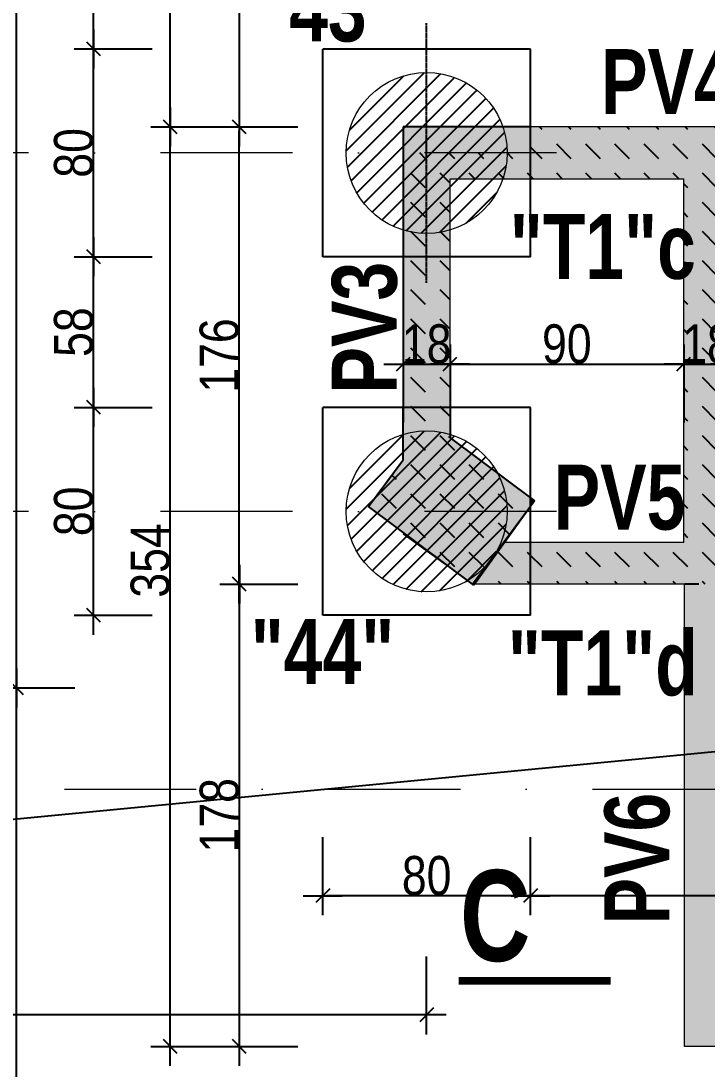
# Model space of a CAD drawing. Header units: millimetres. Extents: x 0 to 26991, y -21919 to -4.
# Drawn here: x 15975 to 16239.2, y -19242.6 to -18839.2 of the extents above; entities that cross this region are included whole.
import ezdxf
from ezdxf.enums import TextEntityAlignment as Align

# ---------------------------------------------------------------- set-up
doc = ezdxf.new("R2010")
doc.units = ezdxf.units.MM
doc.linetypes.add('CACHEX2', pattern=[19.05, 12.7, -6.35])
doc.linetypes.add('TIRETPTX2', pattern=[50.8, 25.4, -12.7, 0, -12.7])
for name, color, linetype in [('01_cote_gen', 4, 'Continuous'), ('01_linteaux', 2, 'Continuous'), ('01_murs_sup', 2, 'CACHEX2'), ('01_poch_murs', 253, 'Continuous'), ('01_poch_poteaux', 250, 'Continuous'), ('01_texte', 230, 'Continuous'), ('AA_COTES', 2, 'Continuous')]:
    doc.layers.add(name, color=color, linetype=linetype)
for name, color, linetype, lineweight in [('01_murs_coup', 5, 'Continuous', 60), ('01_PIEUX', 5, 'Continuous', 60), ('01_tram_axes', 2, 'TIRETPTX2', 9)]:
    doc.layers.add(name, color=color, linetype=linetype, lineweight=lineweight)
doc.styles.add('impact', font='impact.ttf')
doc.styles.add('STYLE2', font='ARIALN.TTF')
doc.dimstyles.new('JB50', dxfattribs={"dimscale": 0.1, "dimtxt": 150, "dimasz": 15, "dimexe": 0.1, "dimexo": 0.1, "dimgap": 0.09, "dimtad": 1, "dimdec": 1, "dimdsep": 46, "dimtxsty": 'STYLE2', "dimblk1": 'BOND_G', "dimblk2": 'BOND_D', "dimsah": 1, "dimcen": 1.5, "dimdle": 0.01, "dimse1": 1, "dimse2": 1, "dimclrd": 4, "dimclre": 2, "dimclrt": 6, "dimazin": 2, "dimtfac": 2.333333, "dimtdec": 1, "dimtix": 1, "dimtmove": 2, "dimatfit": 3, "dimldrblk": 'BOND_G', "dimfxl": 1, "dimtolj": 1, "dimtzin": 0, "dimarcsym": 0})

# ---------------------------------------------------------------- blocks, each defined once
blk = doc.blocks.new('BOND_G')
at = {"layer": 'AA_COTES', "color": 0}
for p, q in [((0, -5), (0, 15)), ((5, 0), (-5, 0)), ((1.77, 1.77), (-1.77, -1.77))]:
    blk.add_line(p, q, dxfattribs=at)
blk = doc.blocks.new('BOND_D')
at = {"layer": 'AA_COTES', "color": 0}
for p, q in [((0, 5), (0, -15)), ((5, 0), (-5, 0)), ((-1.77, -1.77), (1.77, 1.77))]:
    blk.add_line(p, q, dxfattribs=at)
blk = doc.blocks.new('*D1615')
at = {"layer": '01_cote_gen', "color": 4, "lineweight": -2, "transparency": 16777216}
blk.add_line((15942.96, -20173.46), (15942.96, -18518.46), dxfattribs=at)
at = {"layer": 'Defpoints', "color": 0, "transparency": 16777216}
for p in [(15942.96, -18516.96), (16474.04, -18516.96), (16371.83, -20174.96)]:
    blk.add_point(p, dxfattribs=at)
at = {"layer": '01_cote_gen', "color": 4, "lineweight": -2, "transparency": 16777216, "xscale": 1.5, "yscale": 1.5, "zscale": 1.5}
for name, p, rotation in [('BOND_D', (15942.96, -18516.96), 90), ('BOND_G', (15942.96, -20174.96), 270)]:
    blk.add_blockref(name, p, dxfattribs=dict(at, rotation=rotation))
at = {"layer": '01_cote_gen', "color": 6, "transparency": 16777216, "insert": (15935.29, -19345.96), "char_height": 15, "attachment_point": 5, "rotation": 90, "style": 'STYLE2'}
blk.add_mtext('\\A1;1658', dxfattribs=at)
blk = doc.blocks.new('*D1493')
at = {"layer": '01_cote_gen', "color": 4, "lineweight": -2, "transparency": 16777216}
blk.add_line((15973.23, -19094.42), (15973.23, -18518.46), dxfattribs=at)
at = {"layer": 'Defpoints', "color": 0, "transparency": 16777216}
for p in [(15973.23, -18516.96), (16047.99, -18516.96), (16047.99, -19095.92)]:
    blk.add_point(p, dxfattribs=at)
at = {"layer": '01_cote_gen', "color": 4, "lineweight": -2, "transparency": 16777216, "xscale": 1.5, "yscale": 1.5, "zscale": 1.5}
for name, p, rotation in [('BOND_D', (15973.23, -18516.96), 90), ('BOND_G', (15973.23, -19095.92), 270)]:
    blk.add_blockref(name, p, dxfattribs=dict(at, rotation=rotation))
at = {"layer": '01_cote_gen', "color": 6, "transparency": 16777216, "insert": (15961.46, -18806.44), "char_height": 15, "attachment_point": 5, "rotation": 90, "style": 'STYLE2'}
blk.add_mtext('\\A1;579', dxfattribs=at)
blk = doc.blocks.new('*D1494')
at = {"layer": '01_cote_gen', "color": 4, "lineweight": -2, "transparency": 16777216}
blk.add_line((15973.23, -20173.46), (15973.23, -19097.42), dxfattribs=at)
at = {"layer": 'Defpoints', "color": 0, "transparency": 16777216}
for p in [(15973.23, -19095.92), (15995.73, -19095.92), (15965.73, -20174.96)]:
    blk.add_point(p, dxfattribs=at)
at = {"layer": '01_cote_gen', "color": 4, "lineweight": -2, "transparency": 16777216, "xscale": 1.5, "yscale": 1.5, "zscale": 1.5}
for name, p, rotation in [('BOND_D', (15973.23, -19095.92), 90), ('BOND_G', (15973.23, -20174.96), 270)]:
    blk.add_blockref(name, p, dxfattribs=dict(at, rotation=rotation))
at = {"layer": '01_cote_gen', "color": 6, "transparency": 16777216, "insert": (15965.56, -19635.44), "char_height": 15, "attachment_point": 5, "rotation": 90, "style": 'STYLE2'}
blk.add_mtext('\\A1;1079', dxfattribs=at)
blk = doc.blocks.new('*D1543')
at = {"layer": '01_cote_gen', "color": 4, "lineweight": -2, "transparency": 16777216}
blk.add_line((16032.48, -19232.45), (16032.48, -18881.48), dxfattribs=at)
at = {"layer": 'Defpoints', "color": 0, "transparency": 16777216}
for p in [(16032.48, -18879.98), (16085.53, -18879.98), (16085.53, -19233.95)]:
    blk.add_point(p, dxfattribs=at)
at = {"layer": '01_cote_gen', "color": 4, "lineweight": -2, "transparency": 16777216, "xscale": 1.5, "yscale": 1.5, "zscale": 1.5}
for name, p, rotation in [('BOND_D', (16032.48, -18879.98), 90), ('BOND_G', (16032.48, -19233.95), 270)]:
    blk.add_blockref(name, p, dxfattribs=dict(at, rotation=rotation))
at = {"layer": '01_cote_gen', "color": 6, "transparency": 16777216, "insert": (16024.81, -19046.85), "char_height": 15, "attachment_point": 5, "rotation": 90, "style": 'STYLE2'}
blk.add_mtext('\\A1;354', dxfattribs=at)
blk = doc.blocks.new('*D1544')
at = {"layer": '01_cote_gen', "color": 4, "lineweight": -2, "transparency": 16777216}
blk.add_line((16032.48, -18878.46), (16032.48, -18518.46), dxfattribs=at)
at = {"layer": 'Defpoints', "color": 0, "transparency": 16777216}
for p in [(16032.48, -18516.96), (16167.28, -18516.96), (16054.98, -18879.96)]:
    blk.add_point(p, dxfattribs=at)
at = {"layer": '01_cote_gen', "color": 4, "lineweight": -2, "transparency": 16777216, "xscale": 1.5, "yscale": 1.5, "zscale": 1.5}
for name, p, rotation in [('BOND_D', (16032.48, -18516.96), 90), ('BOND_G', (16032.48, -18879.96), 270)]:
    blk.add_blockref(name, p, dxfattribs=dict(at, rotation=rotation))
at = {"layer": '01_cote_gen', "color": 6, "transparency": 16777216, "insert": (16024.81, -18698.46), "char_height": 15, "attachment_point": 5, "rotation": 90, "style": 'STYLE2'}
blk.add_mtext('\\A1;363', dxfattribs=at)
blk = doc.blocks.new('*D1801')
at = {"layer": '01_cote_gen', "color": 4, "lineweight": -2, "ltscale": 3, "transparency": 16777216}
blk.add_line((16129.72, -19221.77), (15648.75, -19221.77), dxfattribs=at)
at = {"layer": 'Defpoints', "color": 0, "ltscale": 3, "transparency": 16777216}
for p in [(16131.22, -19192.7), (15647.25, -19199.24), (15647.25, -19221.77)]:
    blk.add_point(p, dxfattribs=at)
at = {"layer": '01_cote_gen', "color": 4, "lineweight": -2, "ltscale": 3, "transparency": 16777216, "xscale": 1.5, "yscale": 1.5, "zscale": 1.5, "rotation": 180}
blk.add_blockref('BOND_D', (15647.25, -19221.77), dxfattribs=at)
at = {"layer": '01_cote_gen', "color": 4, "lineweight": -2, "ltscale": 3, "transparency": 16777216, "xscale": 1.5, "yscale": 1.5, "zscale": 1.5}
blk.add_blockref('BOND_G', (16131.22, -19221.77), dxfattribs=at)
at = {"layer": '01_cote_gen', "color": 6, "ltscale": 3, "transparency": 16777216, "insert": (15889.24, -19214.1), "char_height": 15, "attachment_point": 5, "style": 'STYLE2'}
blk.add_mtext('\\A1;484', dxfattribs=at)
blk = doc.blocks.new('*D1810')
at = {"layer": '01_cote_gen', "color": 4, "lineweight": -2, "ltscale": 3, "transparency": 16777216}
blk.add_line((16092.72, -18787.94), (16169.72, -18787.94), dxfattribs=at)
at = {"layer": 'Defpoints', "color": 0, "ltscale": 3, "transparency": 16777216}
for p in [(16171.22, -18787.94), (16091.22, -18848.39), (16171.22, -18848.39)]:
    blk.add_point(p, dxfattribs=at)
at = {"layer": '01_cote_gen', "color": 4, "lineweight": -2, "ltscale": 3, "transparency": 16777216, "xscale": 1.5, "yscale": 1.5, "zscale": 1.5, "rotation": 180}
blk.add_blockref('BOND_G', (16091.22, -18787.94), dxfattribs=at)
at = {"layer": '01_cote_gen', "color": 4, "lineweight": -2, "ltscale": 3, "transparency": 16777216, "xscale": 1.5, "yscale": 1.5, "zscale": 1.5}
blk.add_blockref('BOND_D', (16171.22, -18787.94), dxfattribs=at)
at = {"layer": '01_cote_gen', "color": 6, "ltscale": 3, "transparency": 16777216, "insert": (16131.22, -18780.27), "char_height": 15, "attachment_point": 5, "style": 'STYLE2'}
blk.add_mtext('\\A1;80', dxfattribs=at)
blk = doc.blocks.new('*D1789')
at = {"layer": '01_cote_gen', "color": 4, "lineweight": -2, "ltscale": 3, "transparency": 16777216}
blk.add_line((16169.72, -19175.91), (16092.72, -19175.91), dxfattribs=at)
at = {"layer": 'Defpoints', "color": 0, "ltscale": 3, "transparency": 16777216}
for p in [(16091.22, -19129.84), (16171.22, -19129.84), (16091.22, -19175.91)]:
    blk.add_point(p, dxfattribs=at)
at = {"layer": '01_cote_gen', "color": 4, "lineweight": -2, "ltscale": 3, "transparency": 16777216, "xscale": 1.5, "yscale": 1.5, "zscale": 1.5, "rotation": 180}
blk.add_blockref('BOND_D', (16091.22, -19175.91), dxfattribs=at)
at = {"layer": '01_cote_gen', "color": 4, "lineweight": -2, "ltscale": 3, "transparency": 16777216, "xscale": 1.5, "yscale": 1.5, "zscale": 1.5}
blk.add_blockref('BOND_G', (16171.22, -19175.91), dxfattribs=at)
at = {"layer": '01_cote_gen', "color": 6, "ltscale": 3, "transparency": 16777216, "insert": (16131.22, -19168.24), "char_height": 15, "attachment_point": 5, "style": 'STYLE2'}
blk.add_mtext('\\A1;80', dxfattribs=at)
blk = doc.blocks.new('*D1811')
at = {"layer": '01_cote_gen', "color": 4, "lineweight": -2, "ltscale": 3, "transparency": 16777216}
blk.add_line((16002.96, -19066.44), (16002.96, -18989.44), dxfattribs=at)
at = {"layer": 'Defpoints', "color": 0, "ltscale": 3, "transparency": 16777216}
for p in [(16002.96, -18987.94), (16062.71, -18987.94), (16062.71, -19067.94)]:
    blk.add_point(p, dxfattribs=at)
at = {"layer": '01_cote_gen', "color": 4, "lineweight": -2, "ltscale": 3, "transparency": 16777216, "xscale": 1.5, "yscale": 1.5, "zscale": 1.5}
for name, p, rotation in [('BOND_D', (16002.96, -18987.94), 90), ('BOND_G', (16002.96, -19067.94), 270)]:
    blk.add_blockref(name, p, dxfattribs=dict(at, rotation=rotation))
at = {"layer": '01_cote_gen', "color": 6, "ltscale": 3, "transparency": 16777216, "insert": (15995.3, -19027.94), "char_height": 15, "attachment_point": 5, "rotation": 90, "style": 'STYLE2'}
blk.add_mtext('\\A1;80', dxfattribs=at)
blk = doc.blocks.new('*D1812')
at = {"layer": '01_cote_gen', "color": 4, "lineweight": -2, "ltscale": 3, "transparency": 16777216}
blk.add_line((16002.96, -18928.46), (16002.96, -18851.46), dxfattribs=at)
at = {"layer": 'Defpoints', "color": 0, "ltscale": 3, "transparency": 16777216}
for p in [(16002.96, -18849.96), (16062.71, -18849.96), (16062.71, -18929.96)]:
    blk.add_point(p, dxfattribs=at)
at = {"layer": '01_cote_gen', "color": 4, "lineweight": -2, "ltscale": 3, "transparency": 16777216, "xscale": 1.5, "yscale": 1.5, "zscale": 1.5}
for name, p, rotation in [('BOND_D', (16002.96, -18849.96), 90), ('BOND_G', (16002.96, -18929.96), 270)]:
    blk.add_blockref(name, p, dxfattribs=dict(at, rotation=rotation))
at = {"layer": '01_cote_gen', "color": 6, "ltscale": 3, "transparency": 16777216, "insert": (15995.3, -18889.96), "char_height": 15, "attachment_point": 5, "rotation": 90, "style": 'STYLE2'}
blk.add_mtext('\\A1;80', dxfattribs=at)
blk = doc.blocks.new('*D1790')
at = {"layer": '01_cote_gen', "color": 4, "lineweight": -2, "ltscale": 3, "transparency": 16777216}
blk.add_line((16002.96, -18986.44), (16002.96, -18931.46), dxfattribs=at)
at = {"layer": 'Defpoints', "color": 0, "ltscale": 3, "transparency": 16777216}
for p in [(16002.96, -18929.96), (16025.46, -18929.96), (16025.46, -18987.94)]:
    blk.add_point(p, dxfattribs=at)
at = {"layer": '01_cote_gen', "color": 4, "lineweight": -2, "ltscale": 3, "transparency": 16777216, "xscale": 1.5, "yscale": 1.5, "zscale": 1.5}
for name, p, rotation in [('BOND_D', (16002.96, -18929.96), 90), ('BOND_G', (16002.96, -18987.94), 270)]:
    blk.add_blockref(name, p, dxfattribs=dict(at, rotation=rotation))
at = {"layer": '01_cote_gen', "color": 6, "ltscale": 3, "transparency": 16777216, "insert": (15995.3, -18958.95), "char_height": 15, "attachment_point": 5, "rotation": 90, "style": 'STYLE2'}
blk.add_mtext('\\A1;58', dxfattribs=at)
blk = doc.blocks.new('*D1791')
at = {"layer": '01_cote_gen', "color": 4, "lineweight": -2, "ltscale": 3, "transparency": 16777216}
blk.add_line((16310.72, -19175.91), (16172.72, -19175.91), dxfattribs=at)
at = {"layer": 'Defpoints', "color": 0, "ltscale": 3, "transparency": 16777216}
for p in [(16312.22, -19157.79), (16171.22, -19163.91), (16171.22, -19175.91)]:
    blk.add_point(p, dxfattribs=at)
at = {"layer": '01_cote_gen', "color": 4, "lineweight": -2, "ltscale": 3, "transparency": 16777216, "xscale": 1.5, "yscale": 1.5, "zscale": 1.5, "rotation": 180}
blk.add_blockref('BOND_D', (16171.22, -19175.91), dxfattribs=at)
at = {"layer": '01_cote_gen', "color": 4, "lineweight": -2, "ltscale": 3, "transparency": 16777216, "xscale": 1.5, "yscale": 1.5, "zscale": 1.5}
blk.add_blockref('BOND_G', (16312.22, -19175.91), dxfattribs=at)
at = {"layer": '01_cote_gen', "color": 6, "ltscale": 3, "transparency": 16777216, "insert": (16272.59, -19168.21), "char_height": 15, "attachment_point": 5, "style": 'STYLE2'}
blk.add_mtext('\\A1;141', dxfattribs=at)
blk = doc.blocks.new('*D1816')
at = {"layer": '01_cote_gen', "color": 4, "lineweight": -2, "transparency": 16777216}
blk.add_line((16059.09, -19232.45), (16059.09, -19057.48), dxfattribs=at)
at = {"layer": 'Defpoints', "color": 0, "transparency": 16777216}
for p in [(16059.09, -19055.98), (16230.68, -19055.98), (16230.47, -19233.95)]:
    blk.add_point(p, dxfattribs=at)
at = {"layer": '01_cote_gen', "color": 4, "lineweight": -2, "transparency": 16777216, "xscale": 1.5, "yscale": 1.5, "zscale": 1.5}
for name, p, rotation in [('BOND_D', (16059.09, -19055.98), 90), ('BOND_G', (16059.09, -19233.95), 270)]:
    blk.add_blockref(name, p, dxfattribs=dict(at, rotation=rotation))
at = {"layer": '01_cote_gen', "color": 6, "transparency": 16777216, "insert": (16051.42, -19144.96), "char_height": 15, "attachment_point": 5, "rotation": 90, "style": 'STYLE2'}
blk.add_mtext('\\A1;178', dxfattribs=at)
blk = doc.blocks.new('*D1817')
at = {"layer": '01_cote_gen', "color": 4, "lineweight": -2, "transparency": 16777216}
blk.add_line((16059.07, -19054.48), (16059.07, -18881.47), dxfattribs=at)
at = {"layer": 'Defpoints', "color": 0, "transparency": 16777216}
for p in [(16059.07, -18879.97), (16189.77, -18879.97), (16189.79, -19055.98)]:
    blk.add_point(p, dxfattribs=at)
at = {"layer": '01_cote_gen', "color": 4, "lineweight": -2, "transparency": 16777216, "xscale": 1.5, "yscale": 1.5, "zscale": 1.5}
for name, p, rotation in [('BOND_D', (16059.07, -18879.97), 90), ('BOND_G', (16059.07, -19055.98), 270)]:
    blk.add_blockref(name, p, dxfattribs=dict(at, rotation=rotation))
at = {"layer": '01_cote_gen', "color": 6, "transparency": 16777216, "insert": (16051.4, -18967.98), "char_height": 15, "attachment_point": 5, "rotation": 90, "style": 'STYLE2'}
blk.add_mtext('\\A1;176', dxfattribs=at)
blk = doc.blocks.new('*D1818')
at = {"layer": '01_cote_gen', "color": 4, "lineweight": -2, "transparency": 16777216}
blk.add_line((16059.09, -18878.48), (16059.09, -18543.46), dxfattribs=at)
at = {"layer": 'Defpoints', "color": 0, "transparency": 16777216}
for p in [(16059.09, -18541.96), (16081.59, -18541.96), (16081.84, -18879.98)]:
    blk.add_point(p, dxfattribs=at)
at = {"layer": '01_cote_gen', "color": 4, "lineweight": -2, "transparency": 16777216, "xscale": 1.5, "yscale": 1.5, "zscale": 1.5}
for name, p, rotation in [('BOND_D', (16059.09, -18541.96), 90), ('BOND_G', (16059.09, -18879.98), 270)]:
    blk.add_blockref(name, p, dxfattribs=dict(at, rotation=rotation))
at = {"layer": '01_cote_gen', "color": 6, "transparency": 16777216, "insert": (16051.42, -18710.97), "char_height": 15, "attachment_point": 5, "rotation": 90, "style": 'STYLE2'}
blk.add_mtext('\\A1;338', dxfattribs=at)
blk = doc.blocks.new('*D1820')
at = {"layer": '01_cote_gen', "color": 4, "lineweight": -2, "transparency": 16777216}
blk.add_line((16002.96, -18848.46), (16002.96, -18518.46), dxfattribs=at)
at = {"layer": 'Defpoints', "color": 0, "transparency": 16777216}
for p in [(16002.96, -18516.96), (16109.21, -18516.96), (16025.46, -18849.96)]:
    blk.add_point(p, dxfattribs=at)
at = {"layer": '01_cote_gen', "color": 4, "lineweight": -2, "transparency": 16777216, "xscale": 1.5, "yscale": 1.5, "zscale": 1.5}
for name, p, rotation in [('BOND_D', (16002.96, -18516.96), 90), ('BOND_G', (16002.96, -18849.96), 270)]:
    blk.add_blockref(name, p, dxfattribs=dict(at, rotation=rotation))
at = {"layer": '01_cote_gen', "color": 6, "transparency": 16777216, "insert": (15995.3, -18683.46), "char_height": 15, "attachment_point": 5, "rotation": 90, "style": 'STYLE2'}
blk.add_mtext('\\A1;333', dxfattribs=at)
blk = doc.blocks.new('*D1825')
at = {"layer": '01_cote_gen', "color": 4, "lineweight": -2, "transparency": 16777216}
blk.add_line((16123.72, -18971.24), (16138.72, -18971.24), dxfattribs=at)
at = {"layer": 'Defpoints', "color": 0, "transparency": 16777216}
for p in [(16122.22, -18967), (16140.22, -18967), (16140.22, -18971.24)]:
    blk.add_point(p, dxfattribs=at)
at = {"layer": '01_cote_gen', "color": 4, "lineweight": -2, "transparency": 16777216, "xscale": 1.5, "yscale": 1.5, "zscale": 1.5, "rotation": 180}
blk.add_blockref('BOND_G', (16122.22, -18971.24), dxfattribs=at)
at = {"layer": '01_cote_gen', "color": 4, "lineweight": -2, "transparency": 16777216, "xscale": 1.5, "yscale": 1.5, "zscale": 1.5}
blk.add_blockref('BOND_D', (16140.22, -18971.24), dxfattribs=at)
at = {"layer": '01_cote_gen', "color": 6, "transparency": 16777216, "insert": (16131.22, -18963.57), "char_height": 15, "attachment_point": 5, "style": 'STYLE2'}
blk.add_mtext('\\A1;18', dxfattribs=at)
blk = doc.blocks.new('*D1826')
at = {"layer": '01_cote_gen', "color": 4, "lineweight": -2, "transparency": 16777216}
blk.add_line((16141.72, -18971.24), (16228.72, -18971.24), dxfattribs=at)
at = {"layer": 'Defpoints', "color": 0, "transparency": 16777216}
for p in [(16230.22, -18971.24), (16140.22, -18976.73), (16230.22, -18977.98)]:
    blk.add_point(p, dxfattribs=at)
at = {"layer": '01_cote_gen', "color": 4, "lineweight": -2, "transparency": 16777216, "xscale": 1.5, "yscale": 1.5, "zscale": 1.5, "rotation": 180}
blk.add_blockref('BOND_G', (16140.22, -18971.24), dxfattribs=at)
at = {"layer": '01_cote_gen', "color": 4, "lineweight": -2, "transparency": 16777216, "xscale": 1.5, "yscale": 1.5, "zscale": 1.5}
blk.add_blockref('BOND_D', (16230.22, -18971.24), dxfattribs=at)
at = {"layer": '01_cote_gen', "color": 6, "transparency": 16777216, "insert": (16185.22, -18963.57), "char_height": 15, "attachment_point": 5, "style": 'STYLE2'}
blk.add_mtext('\\A1;90', dxfattribs=at)
blk = doc.blocks.new('*D1827')
at = {"layer": '01_cote_gen', "color": 4, "lineweight": -2, "transparency": 16777216}
blk.add_line((16231.72, -18971.24), (16246.72, -18971.24), dxfattribs=at)
at = {"layer": 'Defpoints', "color": 0, "transparency": 16777216}
for p in [(16248.22, -18971.24), (16248.22, -18978.23), (16230.22, -18978.74)]:
    blk.add_point(p, dxfattribs=at)
at = {"layer": '01_cote_gen', "color": 4, "lineweight": -2, "transparency": 16777216, "xscale": 1.5, "yscale": 1.5, "zscale": 1.5, "rotation": 180}
blk.add_blockref('BOND_G', (16230.22, -18971.24), dxfattribs=at)
at = {"layer": '01_cote_gen', "color": 4, "lineweight": -2, "transparency": 16777216, "xscale": 1.5, "yscale": 1.5, "zscale": 1.5}
blk.add_blockref('BOND_D', (16248.22, -18971.24), dxfattribs=at)
at = {"layer": '01_cote_gen', "color": 6, "transparency": 16777216, "insert": (16239.22, -18963.57), "char_height": 15, "attachment_point": 5, "style": 'STYLE2'}
blk.add_mtext('\\A1;18', dxfattribs=at)
blk = doc.blocks.new('*D3072')
at = {"layer": '01_cote_gen', "color": 4, "lineweight": -2, "ltscale": 0.1, "transparency": 16777216}
blk.add_line((16172.72, -18810.83), (16228.72, -18810.83), dxfattribs=at)
at = {"layer": 'Defpoints', "color": 0, "ltscale": 0.1, "transparency": 16777216}
for p in [(16230.22, -18810.83), (16171.22, -18844.03), (16230.22, -18894.03)]:
    blk.add_point(p, dxfattribs=at)
at = {"layer": '01_cote_gen', "color": 4, "lineweight": -2, "ltscale": 0.1, "transparency": 16777216, "xscale": 1.5, "yscale": 1.5, "zscale": 1.5, "rotation": 180}
blk.add_blockref('BOND_G', (16171.22, -18810.83), dxfattribs=at)
at = {"layer": '01_cote_gen', "color": 4, "lineweight": -2, "ltscale": 0.1, "transparency": 16777216, "xscale": 1.5, "yscale": 1.5, "zscale": 1.5}
blk.add_blockref('BOND_D', (16230.22, -18810.83), dxfattribs=at)
at = {"layer": '01_cote_gen', "color": 6, "ltscale": 0.1, "transparency": 16777216, "insert": (16200.72, -18803.17), "char_height": 15, "attachment_point": 5, "style": 'STYLE2'}
blk.add_mtext('\\A1;59', dxfattribs=at)
blk = doc.blocks.new('*D3073')
at = {"layer": '01_cote_gen', "color": 4, "lineweight": -2, "ltscale": 0.1, "transparency": 16777216}
blk.add_line((16231.72, -18810.83), (16246.72, -18810.83), dxfattribs=at)
at = {"layer": 'Defpoints', "color": 0, "ltscale": 0.1, "transparency": 16777216}
for p in [(16248.22, -18810.83), (16230.22, -18894.03), (16248.22, -18894.03)]:
    blk.add_point(p, dxfattribs=at)
at = {"layer": '01_cote_gen', "color": 4, "lineweight": -2, "ltscale": 0.1, "transparency": 16777216, "xscale": 1.5, "yscale": 1.5, "zscale": 1.5, "rotation": 180}
blk.add_blockref('BOND_G', (16230.22, -18810.83), dxfattribs=at)
at = {"layer": '01_cote_gen', "color": 4, "lineweight": -2, "ltscale": 0.1, "transparency": 16777216, "xscale": 1.5, "yscale": 1.5, "zscale": 1.5}
blk.add_blockref('BOND_D', (16248.22, -18810.83), dxfattribs=at)
at = {"layer": '01_cote_gen', "color": 6, "ltscale": 0.1, "transparency": 16777216, "insert": (16239.22, -18803.17), "char_height": 15, "attachment_point": 5, "style": 'STYLE2'}
blk.add_mtext('\\A1;18', dxfattribs=at)

msp = doc.modelspace()

# ---------------------------------------------------------------- hatches: boundary and pattern name
at = {"layer": '01_murs_sup'}
h = msp.add_hatch(dxfattribs=at)
h.set_pattern_fill('DASH', color=256, scale=2.5, angle=135)
h.set_pattern_definition([(135, (-53.299, 4582.9386), (-11.2253202, 9e-16), [7.9375, -7.9375])])
h.paths.add_polyline_path([(16702.22, -17921.97), (16121.62, -17921.97, 0.308656), (14990.88, -18752.71), (14784.2, -19435.8, 0.881593), (16413.22, -20219.3), (16413.22, -20305), (16517.22, -20305), (16517.22, -20174.96), (17705.22, -20174.96), (17705.22, -19646.96), (17685.22, -19646.96), (17685.22, -20149.96), (17128.22, -20149.96), (17128.22, -19646.96), (17108.22, -19646.96), (17108.22, -20149.96), (16517.22, -20149.96), (16517.22, -19646.98), (16497.22, -19646.98), (16497.22, -20149.96), (16413.22, -20149.96), (16413.22, -20181.42, -0.897731), (14803.26, -19441.87), (15009.9, -18758.93, -0.308479), (16121.97, -17941.97), (16702.22, -17941.97)])
h.paths.add_polyline_path([(16497.22, -20175), (16497.22, -20285), (16433.22, -20285), (16433.22, -20175)], flags=16)
at = {"layer": '01_murs_sup', "ltscale": 0.1}
h = msp.add_hatch(dxfattribs=at)
h.set_pattern_fill('DASH', color=256, scale=2.5, angle=135)
h.paths.add_polyline_path([(16171.22, -18879.98), (16122.22, -18879.98), (16122.22, -18929.98), (16140.22, -18929.98), (16140.22, -18899.98), (16171.22, -18899.98)])
h.paths.add_polyline_path([(16160.56, -18879.98), (16131.22, -18879.98), (16131.22, -18889.98), (16162.22, -18889.98, 0.082329)], flags=16)
h.paths.add_polyline_path([(16171.22, -18879.98), (16160.56, -18879.98, -0.082329), (16162.22, -18889.98), (16171.22, -18889.98)], flags=17)
h.paths.add_polyline_path([(16131.22, -18879.98), (16122.22, -18879.98), (16122.22, -18889.98), (16131.22, -18889.98)], flags=17)
h.paths.add_polyline_path([(16140.22, -18929.98), (16122.22, -18929.98), (16122.22, -18987.96), (16140.22, -18987.96)])
h.paths.add_polyline_path([(16140.22, -18987.96), (16122.22, -18987.96), (16122.22, -18998.3, -0.148356), (16140.22, -18998.3)])
h.paths.add_polyline_path([(16158.52, -19013.28), (16140.22, -18999.65), (16140.22, -18998.3, 0.148356), (16122.22, -18998.3), (16122.22, -19008.09), (16108.79, -19026.12), (16111.26, -19027.96), (16162.22, -19027.96, 0.12399)])
h.paths.add_polyline_path([(16117.38, -18979.11), (16143.99, -18979.11), (16143.99, -18947.88), (16117.38, -18947.88)], flags=9)
h = msp.add_hatch(dxfattribs=at)
h.set_pattern_fill('DASH', color=256, scale=2.5, angle=135)
h.paths.add_polyline_path([(16292.22, -18879.96), (16171.22, -18879.98), (16171.22, -18899.98), (16230.22, -18899.98), (16230.22, -19039.94), (16171.22, -19039.94), (16171.22, -19055.98), (16230.68, -19055.98), (16248.47, -19055.98), (16248.47, -19039.94), (16248.22, -19039.94), (16248.22, -18899.98), (16292.22, -18899.97)])
h.paths.add_polyline_path([(16292.22, -19039.93), (16248.47, -19039.94), (16248.47, -19055.98), (16292.22, -19055.96)])
h.paths.add_polyline_path([(16312.22, -19039.92), (16292.22, -19039.93), (16292.22, -19055.96), (16312.22, -19055.96)])
h.paths.add_polyline_path([(16312.22, -18879.96), (16292.22, -18879.96), (16292.22, -18899.97), (16312.22, -18899.96)])
h.paths.add_polyline_path([(16225.38, -18979.11), (16251.99, -18979.11), (16251.99, -18947.88), (16225.38, -18947.88)], flags=25)
h.paths.add_polyline_path([(16159.89, -18946.02), (16238.22, -18946.02), (16238.22, -18907.96), (16159.89, -18907.96)], flags=9)
h = msp.add_hatch(dxfattribs=at)
h.set_pattern_fill('DASH', color=256, scale=2.5, angle=135)
h.paths.add_polyline_path([(16160.84, -19039.94), (16171.22, -19026.01), (16171.22, -19022.73), (16140.22, -18999.65), (16140.22, -18987.96), (16122.22, -18987.96), (16122.22, -19008.09), (16108.79, -19026.12), (16148.9, -19055.98), (16148.9, -19055.98)])
h = msp.add_hatch(dxfattribs=at)
h.set_pattern_fill('DASH', color=256, scale=2.5, angle=135)
h.paths.add_polyline_path([(16171.22, -19039.94), (16160.84, -19039.94), (16157.4, -19044.57, -0.037457), (16154.63, -19048.29), (16148.9, -19055.98), (16171.22, -19055.98)])
at = {"layer": '01_poch_murs'}
h = msp.add_hatch(dxfattribs=at)
h.set_pattern_fill('ANSI31', color=256, scale=1.5)
h.set_pattern_definition([(45, (-2077.4737, -10186.716), (-3.367596, 3.367596), [])])
h.paths.add_polyline_path([(16131.22, -18858.98, 0.414214), (16100.22, -18889.98), (16131.22, -18889.98)])
h.paths.add_polyline_path([(16131.22, -18889.98), (16100.22, -18889.98, 0.414214), (16131.22, -18920.98)])
h.paths.add_polyline_path([(16131.22, -18858.98), (16131.22, -18889.98), (16162.22, -18889.98, 0.414214)])
h.paths.add_polyline_path([(16162.22, -18889.98), (16131.22, -18889.98), (16131.22, -18920.98, 0.414214)])
h = msp.add_hatch(dxfattribs=at)
h.set_pattern_fill('ANSI31', color=256, scale=1.5)
h.set_pattern_definition([(45, (-2077.4737, -10324.6953), (-3.367596, 3.367596), [])])
h.paths.add_polyline_path([(16131.22, -18996.96, 0.414214), (16100.22, -19027.96), (16131.22, -19027.96)])
h.paths.add_polyline_path([(16131.22, -19027.96), (16100.22, -19027.96, 0.414214), (16131.22, -19058.96)])
h.paths.add_polyline_path([(16131.22, -18996.96), (16131.22, -19027.96), (16162.22, -19027.96, 0.414214)])
h.paths.add_polyline_path([(16162.22, -19027.96), (16131.22, -19027.96), (16131.22, -19058.96, 0.414214)])
h = msp.add_hatch(color=256, dxfattribs=at)
h.dxf.hatch_style = 1
h.paths.add_polyline_path([(16172.79, -19023.9), (16158.52, -19013.28, -0.124003), (16162.22, -19027.96, -0.142248), (16157.4, -19044.57), (16160.84, -19039.94)])
h.paths.add_polyline_path([(16154.63, -19048.29, -0.080088), (16147.05, -19054.61), (16148.9, -19055.98), (16148.9, -19055.98)])
at = {"layer": '01_poch_murs', "ltscale": 3}
h = msp.add_hatch(color=256, dxfattribs=at)
h.dxf.hatch_style = 1
h.paths.add_polyline_path([(16164.58, -19017.79), (16163, -19016.62), (16163, -19032.79)])
h = msp.add_hatch(color=256, dxfattribs=at)
h.dxf.hatch_style = 1
h.paths.add_polyline_path([(16172.79, -19023.9), (16171.22, -19022.73), (16171.22, -19026.01)])
at = {"layer": '01_poch_poteaux', "ltscale": 0.1}
h = msp.add_hatch(color=256, dxfattribs=at)
h.dxf.hatch_style = 1
h.paths.add_polyline_path([(16131.22, -18879.98), (16122.22, -18879.98), (16122.22, -18889.98), (16131.22, -18889.98)], flags=16)
h.paths.add_polyline_path([(16171.22, -18879.98), (16122.22, -18879.98), (16122.22, -18929.98), (16140.22, -18929.98), (16140.22, -18899.98), (16171.22, -18899.98)])
h = msp.add_hatch(color=256, dxfattribs=at)
h.dxf.hatch_style = 1
h.paths.add_polyline_path([(16131.22, -18879.98), (16122.22, -18879.98), (16122.22, -18889.98), (16131.22, -18889.98)])
h = msp.add_hatch(color=256, dxfattribs=at)
h.dxf.hatch_style = 1
h.paths.add_polyline_path([(16171.22, -18879.98), (16160.56, -18879.98, -0.082329), (16162.22, -18889.98), (16171.22, -18889.98)])
h.paths.add_polyline_path([(16160.56, -18879.98), (16131.22, -18879.98), (16131.22, -18889.98), (16162.22, -18889.98, 0.082329)])
h = msp.add_hatch(color=256, dxfattribs=at)
h.dxf.hatch_style = 1
h.paths.add_polyline_path([(16292.22, -18879.96), (16171.22, -18879.98), (16171.22, -18899.98), (16230.22, -18899.98), (16230.22, -19039.94), (16171.22, -19039.94), (16171.22, -19055.98), (16230.68, -19055.98), (16248.47, -19055.98), (16248.47, -19039.94), (16248.22, -19039.94), (16248.22, -18899.96), (16292.22, -18899.96)])
h.paths.add_polyline_path([(16312.22, -18879.96), (16292.22, -18879.96), (16292.22, -18899.96), (16312.22, -18899.96)])
edge = h.paths.add_edge_path()
edge.add_line((16171.22, -19039.94), (16160.84, -19039.94))
edge.add_line((16160.84, -19039.94), (16157.4, -19044.57))
edge.add_arc((16131.22, -19027.96), 31, 319.0359, 327.6164, ccw=False)
edge.add_line((16154.63, -19048.29), (16148.9, -19055.98))
edge.add_line((16148.9, -19055.98), (16171.22, -19055.98))
edge.add_line((16171.22, -19055.98), (16171.22, -19039.94))
h.paths.add_polyline_path([(16225.38, -18979.11), (16251.99, -18979.11)], flags=17)
h.paths.add_polyline_path([(16230.22, -18946.02), (16230.22, -18946.02), (16230.22, -18907.96), (16230.22, -18907.96)], flags=16)
h = msp.add_hatch(color=256, dxfattribs=at)
h.dxf.hatch_style = 1
h.paths.add_polyline_path([(16140.22, -18929.98), (16122.22, -18929.98), (16122.22, -18987.96), (16140.22, -18987.96)])
h.paths.add_polyline_path([(16117.38, -18979.11), (16143.99, -18979.11)])
h = msp.add_hatch(color=256, dxfattribs=at)
h.dxf.hatch_style = 1
h.paths.add_polyline_path([(16140.22, -18987.96), (16122.22, -18987.96), (16122.22, -18998.3, -0.148356), (16140.22, -18998.3)], flags=17)
h.paths.add_polyline_path([(16140.22, -18999.65), (16140.22, -18998.3, 0.148356), (16122.22, -18998.3), (16122.22, -19008.09), (16108.79, -19026.12), (16111.26, -19027.96), (16162.22, -19027.96, 0.12399), (16158.52, -19013.28)], flags=17)
h.paths.add_polyline_path([(16171.22, -19022.73), (16140.22, -18999.65), (16140.22, -18987.96), (16122.22, -18987.96), (16122.22, -19008.09), (16108.79, -19026.12), (16148.9, -19055.98), (16148.9, -19055.98), (16160.84, -19039.94), (16171.22, -19026.01)])
h = msp.add_hatch(color=256, dxfattribs=at)
h.dxf.hatch_style = 1
h.paths.add_polyline_path([(16158.52, -19013.28), (16140.22, -18999.65), (16140.22, -18998.3, 0.148356), (16122.22, -18998.3), (16122.22, -19008.09), (16108.79, -19026.12), (16111.26, -19027.96), (16162.22, -19027.96, 0.12399)])
h.paths.add_polyline_path([(16140.22, -18987.96), (16122.22, -18987.96), (16122.22, -18998.3, -0.148356), (16140.22, -18998.3)])
h = msp.add_hatch(color=256, dxfattribs=at)
h.dxf.hatch_style = 1
h.paths.add_polyline_path([(16248.47, -19055.98), (16230.47, -19055.98), (16230.47, -19121.69), (16248.47, -19119.95)])
h.paths.add_polyline_path([(16248.47, -19119.95), (16230.47, -19121.69), (16230.47, -19134.96), (16248.47, -19134.96)])
h.paths.add_polyline_path([(16248.47, -19134.96), (16230.47, -19134.96), (16230.47, -19233.95), (16477.22, -19233.92), (16477.22, -19215.92), (16248.47, -19215.95)])
h.paths.add_polyline_path([(16159.5, -19106.35), (16238.61, -19106.35), (16238.61, -19068.3), (16159.5, -19068.3)], flags=9)

# ---------------------------------------------------------------- linework, layer by layer
at = {"layer": '01_linteaux', "linetype": 'TIRETPTX2', "ltscale": 0.01}
msp.add_line((16131.22, -18939.98), (16131.22, -18839.98), dxfattribs=at)
at = {"layer": '01_linteaux'}
for p, q in [((16171.22, -18849.98), (16091.22, -18849.98)), ((16091.22, -18929.98), (16091.22, -18849.98)), ((16171.22, -18929.98), (16171.22, -18849.98)), ((16171.22, -18929.98), (16091.22, -18929.98)), ((16171.22, -18987.96), (16091.22, -18987.96)), ((16091.22, -19067.96), (16091.22, -18987.96)), ((16171.22, -19067.96), (16171.22, -18987.96)), ((16171.22, -19067.96), (16091.22, -19067.96))]:
    msp.add_line(p, q, dxfattribs=at)
at = {"layer": '01_murs_coup', "linetype": 'Continuous', "lineweight": 5}
for p, q in [((16312.22, -18879.96), (16122.22, -18879.98)), ((16122.22, -19008.09), (16122.22, -18879.98)), ((16140.22, -18899.98), (16230.22, -18899.98)), ((16140.22, -18999.65), (16140.22, -18899.98)), ((16230.22, -19039.94), (16230.22, -18899.98)), ((16172.79, -19023.9), (16139.62, -18999.2)), ((16108.79, -19026.12), (16122.22, -19008.09)), ((16148.9, -19055.98), (16108.79, -19026.12)), ((16148.9, -19055.98), (16172.79, -19023.9)), ((16148.9, -19055.98), (16122.22, -19036.73)), ((16148.9, -19055.98), (16160.84, -19039.94)), ((16230.22, -19039.94), (16160.84, -19039.94)), ((16230.68, -19055.98), (16148.9, -19055.98)), ((16230.47, -19233.95), (16230.47, -19055.98)), ((16496.22, -19233.92), (16230.47, -19233.95))]:
    msp.add_line(p, q, dxfattribs=at)
at = {"layer": '01_murs_sup'}
msp.add_line((16312.22, -19055.96), (16230.68, -19055.98), dxfattribs=at)
at = {"layer": '01_PIEUX', "linetype": 'Continuous', "lineweight": 5}
for centre in [(16131.22, -18889.98), (16131.22, -19027.96)]:
    msp.add_circle(centre, 31, dxfattribs=at)
at = {"layer": '01_poch_poteaux', "ltscale": 0.1}
for p, q in [((16171.22, -18879.98), (16122.22, -18879.98)), ((16122.22, -18879.98), (16122.22, -18987.96)), ((16122.22, -19008.09), (16122.22, -18987.96)), ((16140.22, -18987.96), (16140.22, -18999.65)), ((16140.22, -18999.65), (16172.79, -19023.9)), ((16108.79, -19026.12), (16122.22, -19008.09)), ((16149.38, -19056.33), (16108.79, -19026.12)), ((16172.79, -19023.9), (16149.38, -19056.33))]:
    msp.add_line(p, q, dxfattribs=at)
at = {"layer": '01_texte'}
msp.add_line((16497.22, -19095.96), (15494.62, -19192.67), dxfattribs=at)
at = {"layer": '01_texte', "const_width": 3}
msp.add_lwpolyline([(16202.1, -19208.69), (16143.6, -19208.69)], dxfattribs=at)
at = {"layer": '01_tram_axes', "color": 253, "ltscale": 2}
for p, q in [((16181.22, -18889.98), (15870.48, -18889.96)), ((16181.22, -19027.96), (15870.48, -19027.94)), ((14466.2, -19134.96), (21640.06, -19134.78))]:
    msp.add_line(p, q, dxfattribs=at)

# ---------------------------------------------------------------- texts
at = {"layer": '01_texte', "style": 'impact'}
for s, height, rotation, p in [('"43"', 25, 0, (16093.18, -18854.53)), ('"T1"c', 25, 0, (16199.06, -18945.97)), ('PV3', 25, 90, (16127.2, -18957.24)), ('"44"', 25, 0, (16091.11, -19101.95)), ('"T1"d', 25, 0, (16199.06, -19106.31)), ('PV6', 25, 90, (16232.18, -19161.61)), ('C', 35, 0, (16157.62, -19211.55))]:
    msp.add_text(s, height=height, rotation=rotation, dxfattribs=at).set_placement(p, align=Align.BOTTOM_CENTER)
for s, p in [('PV4', (16223.77, -18882.52)), ('PV5', (16205.51, -19042.48))]:
    msp.add_text(s, height=25, dxfattribs=at).set_placement(p, align=Align.BOTTOM_CENTER)

# ---------------------------------------------------------------- dimensions: what is measured, and where the dimension line sits
at = {"layer": '01_cote_gen', "color": 253}
dim = msp.add_linear_dim(base=(15942.96, -18516.96), p1=(16371.83, -20174.96), p2=(16474.04, -18516.96), angle=90, dimstyle='JB50', dxfattribs=at)
dim.commit()
dim.dimension.update_dxf_attribs({"geometry": '*D1615', "text_midpoint": (15935.29, -19345.96)})
dim = msp.add_linear_dim(base=(15973.23, -18516.96), p1=(16047.99, -19095.92), p2=(16047.99, -18516.96), angle=90, dimstyle='JB50', dxfattribs=at)
dim.commit()
dim.dimension.update_dxf_attribs({"geometry": '*D1493', "text_midpoint": (15961.46, -18806.44), "dimtype": 160})
at = {"layer": '01_cote_gen'}
for base, p1, p2, picture, middle in [((16002.96, -18516.96), (16025.46, -18849.96), (16109.21, -18516.96), '*D1820', (15995.3, -18683.46)), ((16032.48, -18516.96), (16054.98, -18879.96), (16167.28, -18516.96), '*D1544', (16024.81, -18698.46)), ((16059.09, -18541.96), (16081.84, -18879.98), (16081.59, -18541.96), '*D1818', (16051.42, -18710.97)), ((16059.07, -18879.97), (16189.79, -19055.98), (16189.77, -18879.97), '*D1817', (16051.4, -18967.98)), ((16059.09, -19055.98), (16230.47, -19233.95), (16230.68, -19055.98), '*D1816', (16051.42, -19144.96)), ((15973.23, -19095.92), (15965.73, -20174.96), (15995.73, -19095.92), '*D1494', (15965.56, -19635.44))]:
    dim = msp.add_linear_dim(base=base, p1=p1, p2=p2, angle=90, dimstyle='JB50', dxfattribs=at)
    dim.commit()
    dim.dimension.update_dxf_attribs({"geometry": picture, "text_midpoint": middle})
at = {"layer": '01_cote_gen', "ltscale": 3}
for base, p1, p2, picture, middle in [((16171.22, -18787.94), (16091.22, -18848.39), (16171.22, -18848.39), '*D1810', (16131.22, -18780.27)), ((16091.22, -19175.91), (16171.22, -19129.84), (16091.22, -19129.84), '*D1789', (16131.22, -19168.24)), ((15647.25, -19221.77), (16131.22, -19192.7), (15647.25, -19199.24), '*D1801', (15889.24, -19214.1))]:
    dim = msp.add_linear_dim(base=base, p1=p1, p2=p2, dimstyle='JB50', dxfattribs=at)
    dim.commit()
    dim.dimension.update_dxf_attribs({"geometry": picture, "text_midpoint": middle})
at = {"layer": '01_cote_gen', "ltscale": 0.1}
for base, p1, p2, picture, middle in [((16230.22, -18810.83), (16171.22, -18844.03), (16230.22, -18894.03), '*D3072', (16200.72, -18803.17)), ((16248.22, -18810.83), (16230.22, -18894.03), (16248.22, -18894.03), '*D3073', (16239.22, -18803.17))]:
    dim = msp.add_linear_dim(base=base, p1=p1, p2=p2, dimstyle='JB50', dxfattribs=at)
    dim.commit()
    dim.dimension.update_dxf_attribs({"geometry": picture, "text_midpoint": middle})
at = {"layer": '01_cote_gen', "ltscale": 3}
for base, p1, p2, picture, middle in [((16002.96, -18849.96), (16062.71, -18929.96), (16062.71, -18849.96), '*D1812', (15995.3, -18889.96)), ((16002.96, -18929.96), (16025.46, -18987.94), (16025.46, -18929.96), '*D1790', (15995.3, -18958.95)), ((16002.96, -18987.94), (16062.71, -19067.94), (16062.71, -18987.94), '*D1811', (15995.3, -19027.94))]:
    dim = msp.add_linear_dim(base=base, p1=p1, p2=p2, angle=90, dimstyle='JB50', dxfattribs=at)
    dim.commit()
    dim.dimension.update_dxf_attribs({"geometry": picture, "text_midpoint": middle})
at = {"layer": '01_cote_gen'}
dim = msp.add_linear_dim(base=(16032.48, -18879.98), p1=(16085.53, -19233.95), p2=(16085.53, -18879.98), angle=90, dimstyle='JB50', dxfattribs=at)
dim.commit()
dim.dimension.update_dxf_attribs({"geometry": '*D1543', "text_midpoint": (16024.81, -19046.85), "dimtype": 160})
for base, p1, p2, picture, middle in [((16140.22, -18971.24), (16122.22, -18967), (16140.22, -18967), '*D1825', (16131.22, -18963.57)), ((16230.22, -18971.24), (16140.22, -18976.73), (16230.22, -18977.98), '*D1826', (16185.22, -18963.57)), ((16248.22, -18971.24), (16230.22, -18978.74), (16248.22, -18978.23), '*D1827', (16239.22, -18963.57))]:
    dim = msp.add_linear_dim(base=base, p1=p1, p2=p2, dimstyle='JB50', dxfattribs=at)
    dim.commit()
    dim.dimension.update_dxf_attribs({"geometry": picture, "text_midpoint": middle})
at = {"layer": '01_cote_gen', "ltscale": 3}
dim = msp.add_linear_dim(base=(16171.22, -19175.91), p1=(16312.22, -19157.79), p2=(16171.22, -19163.91), dimstyle='JB50', dxfattribs=at)
dim.commit()
dim.dimension.update_dxf_attribs({"geometry": '*D1791', "text_midpoint": (16272.59, -19168.21), "dimtype": 160})

doc.saveas('drawing.dxf')
